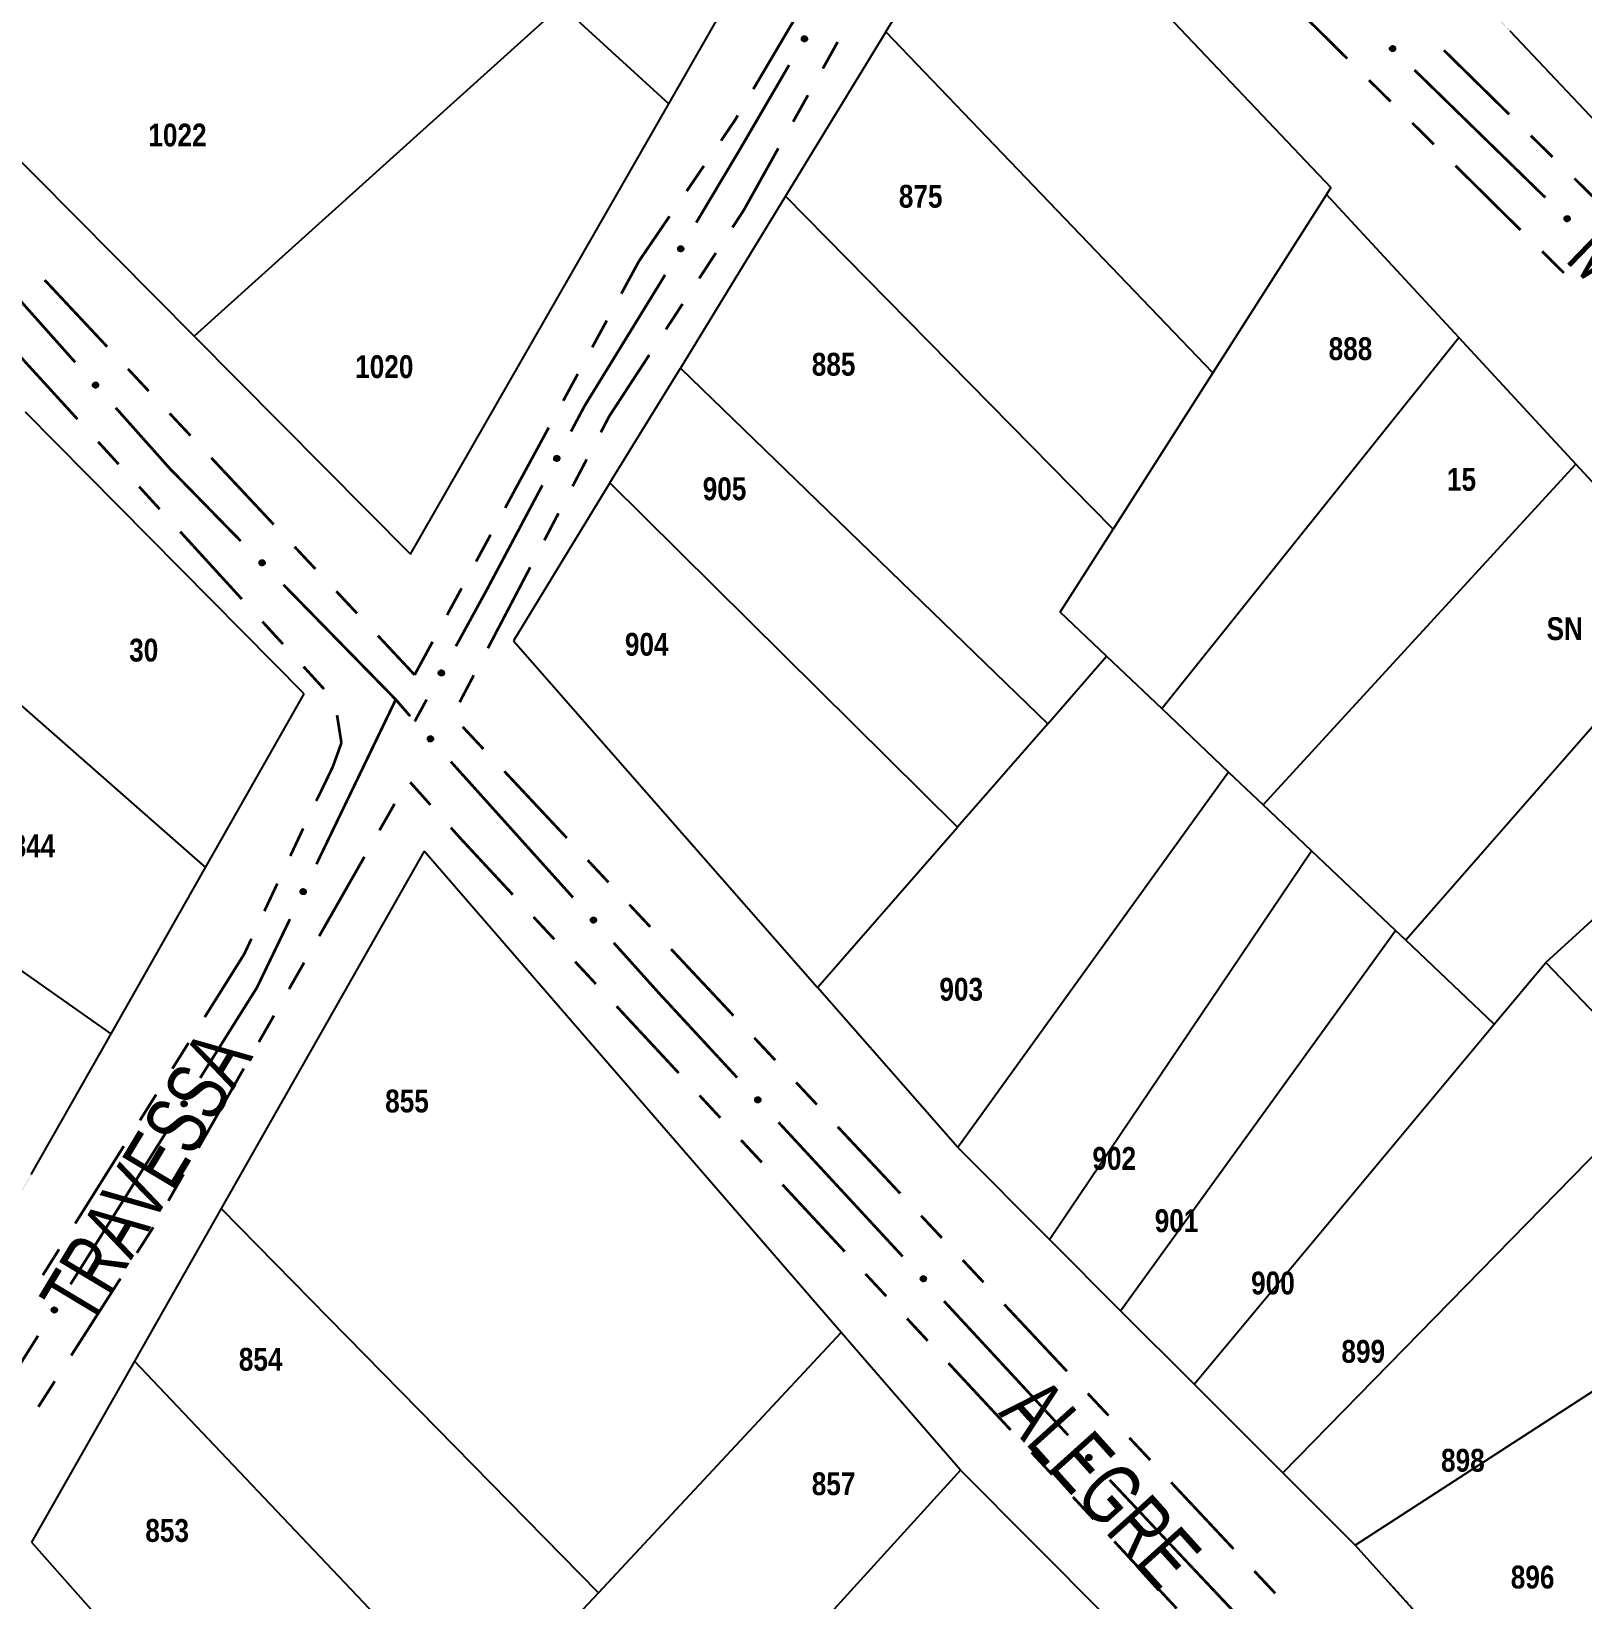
# Model space of a CAD drawing. Extents: x 201549 to 203722, y 4857623 to 4859778.
# Drawn here: x 202833.5 to 202935.4, y 4858889.7 to 4858992.7 of the extents above; entities that cross this region are included whole.
import ezdxf
from ezdxf.enums import TextEntityAlignment as Align

# ---------------------------------------------------------------- set-up
doc = ezdxf.new("R2010")
doc.units = 0
doc.header["$LTSCALE"] = 1.5
doc.header["$MEASUREMENT"] = 0
for name, color, linetype in [('CD-MALHA-LOTES', 40, 'CONTINUOUS'), ('RU-QUADRAS', 6, 'CONTINUOUS'), ('SV-EIXO-RUA-N-PAV', 6, 'CONTINUOUS'), ('SV-RUA-NAO-PAV-S-GUIA-C-GUIA', 7, 'CONTINUOUS'), ('SV-TXT-RUA-N-PAV-S-GUIA-C-GUIA', 7, 'CONTINUOUS'), ('Th_NmrPort', 1, 'CONTINUOUS')]:
    doc.layers.add(name, color=color, linetype=linetype)
doc.styles.add('ARIAL', font='ARIAL.TTF')
doc.styles.get("Standard").update_dxf_attribs({"font": 'swisscbo.ttf'})

msp = doc.modelspace()

# ---------------------------------------------------------------- linework, layer by layer
at = {"layer": 'CD-MALHA-LOTES', "linetype": 'Continuous'}
for p, q in [((202875.4, 4858987.95), (202889.59, 4859012.69)), ((202889.66, 4858992.67), (202897.31, 4859005.18)), ((202897.31, 4859005.18), (202918.87, 4858982.46)), ((202868.34, 4858994.41), (202844.24, 4858972.69)), ((202868.34, 4858994.41), (202875.4, 4858987.95)), ((202889.66, 4858992.67), (202883.06, 4858981.88)), ((202911.12, 4858970.29), (202889.66, 4858992.67)), ((202930.62, 4858992.74), (202941.25, 4858981.49)), ((202827.25, 4858989.81), (202844.24, 4858972.69)), ((202858.45, 4858958.37), (202875.4, 4858987.95)), ((202883.06, 4858981.88), (202876.16, 4858970.59)), ((202904.58, 4858960.01), (202883.06, 4858981.88)), ((202918.58, 4858982), (202911.12, 4858970.29)), ((202918.87, 4858982.46), (202918.58, 4858982)), ((202927.27, 4858972.6), (202918.58, 4858982)), ((202844.24, 4858972.69), (202858.45, 4858958.37)), ((202907.77, 4858948.24), (202927.27, 4858972.6)), ((202934.95, 4858964.29), (202927.27, 4858972.6)), ((202871.54, 4858963.05), (202876.16, 4858970.59)), ((202876.16, 4858970.59), (202900.28, 4858947.23)), ((202911.12, 4858970.29), (202904.58, 4858960.01)), ((202851.47, 4858949.21), (202833.17, 4858967.7)), ((202914.43, 4858941.91), (202934.95, 4858964.29)), ((202943.26, 4858955.29), (202934.95, 4858964.29)), ((202871.54, 4858963.05), (202865.2, 4858952.68)), ((202894.35, 4858940.44), (202871.54, 4858963.05)), ((202901.11, 4858954.56), (202904.58, 4858960.01)), ((202823.57, 4858956.62), (202844.99, 4858937.8)), ((202943.26, 4858955.29), (202923.8, 4858933.03)), ((202904.15, 4858951.67), (202901.11, 4858954.56)), ((202865.2, 4858952.68), (202885.17, 4858929.92)), ((202900.28, 4858947.23), (202904.15, 4858951.67)), ((202904.15, 4858951.67), (202907.77, 4858948.24)), ((202844.99, 4858937.8), (202851.47, 4858949.21)), ((202907.77, 4858948.24), (202912.16, 4858944.07)), ((202900.28, 4858947.23), (202894.35, 4858940.44)), ((202932.98, 4858931.57), (202950.45, 4858947.51)), ((202838.79, 4858926.89), (202813.31, 4858944.8)), ((202912.16, 4858944.07), (202894.39, 4858919.41)), ((202912.16, 4858944.07), (202914.43, 4858941.91)), ((202917.61, 4858938.89), (202914.43, 4858941.91)), ((202885.17, 4858929.92), (202894.35, 4858940.44)), ((202859.34, 4858938.88), (202846, 4858915.4)), ((202886.72, 4858907.26), (202859.34, 4858938.88)), ((202900.39, 4858913.37), (202917.61, 4858938.89)), ((202923.12, 4858933.67), (202917.61, 4858938.89)), ((202838.79, 4858926.89), (202844.99, 4858937.8)), ((202905.07, 4858908.69), (202923.12, 4858933.67)), ((202923.8, 4858933.03), (202923.12, 4858933.67)), ((202929.6, 4858927.51), (202923.8, 4858933.03)), ((202929.6, 4858927.51), (202932.98, 4858931.57)), ((202932.98, 4858931.57), (202940.65, 4858923.54)), ((202894.39, 4858919.41), (202885.17, 4858929.92)), ((202909.89, 4858903.87), (202929.6, 4858927.51)), ((202833.54, 4858917.65), (202838.79, 4858926.89)), ((202915.71, 4858898.06), (202940.65, 4858923.54)), ((202894.39, 4858919.41), (202900.39, 4858913.37)), ((202846, 4858915.4), (202840.31, 4858905.38)), ((202870.78, 4858890.17), (202846, 4858915.4)), ((202900.39, 4858913.37), (202905.07, 4858908.69)), ((202920.46, 4858893.31), (202950.65, 4858912.86)), ((202905.07, 4858908.69), (202909.89, 4858903.87)), ((202870.78, 4858890.17), (202886.72, 4858907.26)), ((202894.55, 4858898.22), (202886.72, 4858907.26)), ((202840.31, 4858905.38), (202833.56, 4858893.5)), ((202862.85, 4858881.66), (202840.31, 4858905.38)), ((202915.71, 4858898.06), (202909.89, 4858903.87)), ((202894.55, 4858898.22), (202877.59, 4858879.57)), ((202904.11, 4858888.61), (202894.55, 4858898.22)), ((202920.46, 4858893.31), (202915.71, 4858898.06)), ((202833.56, 4858893.5), (202853.23, 4858871.35)), ((202928.55, 4858884.35), (202920.46, 4858893.31)), ((202869.08, 4858888.35), (202870.78, 4858890.17))]:
    msp.add_line(p, q, dxfattribs=at)
at = {"layer": 'RU-QUADRAS', "linetype": 'Continuous'}
for points in [[(202749.48, 4859071.59, 0.01, 0.01, 0), (202781.62, 4859129.17, 0.01, 0.01, 0.0049191325), (202853.45, 4859050.44, 0.01, 0.01, 0), (202889.59, 4859012.69, 0.01, 0.01, 0), (202858.45, 4858958.37, 0.01, 0.01, 0), (202812.2, 4859004.98, 0.01, 0.01, 0), (202815.02, 4859008.13, 0.01, 0.01, 0), (202803.62, 4859021.31, 0.01, 0.01, 0), (202794.06, 4859028.47, 0.01, 0.01, 0), (202778.42, 4859043.83, 0.01, 0.01, 0), (202777.7, 4859042.99, 0.01, 0.01, 0)], [(202904.89, 4859019.98, 0.01, 0.01, 0), (202909.84, 4859027.48, 0.01, 0.01, 0), (202911.85, 4859026.11, 0.01, 0.01, 0), (202917.36, 4859034.69, 0.01, 0.01, 0), (202919.17, 4859033.52, 0.01, 0.01, 0), (202922.96, 4859039.57, 0.01, 0.01, 0), (202921.39, 4859040.67, 0.01, 0.01, 0), (202926.67, 4859049.77, 0.01, 0.01, 0), (202924.38, 4859051.64, 0.01, 0.01, 0), (202936.14, 4859072.32, 0.01, 0.01, 0), (202962.41, 4859046.47, 0.01, 0.01, 0.0139849825), (203013.48, 4858989.88, 0.01, 0.01, 0), (203058.45, 4858944.45, 0.01, 0.01, 0), (203053.66, 4858917.2, 0.01, 0.01, 0), (203054.93, 4858916.22, 0.01, 0.01, 0), (203048.61, 4858906.68, 0.01, 0.01, 0), (203052.61, 4858903.7, 0.01, 0.01, 0), (203046.12, 4858892.8, 0.01, 0.01, 0), (203041.97, 4858896.33, 0.01, 0.01, 0), (203033.52, 4858883.81, 0.01, 0.01, 0)], [(202718.28, 4859017.22, 0.01, 0.01, 0), (202743.63, 4859059.05, 0.01, 0.01, 0.0030454992), (202851.47, 4858949.21, 0.01, 0.01, 0), (202825.34, 4858903.2, 0.01, 0.01, -0.0038905719)], [(202865.2, 4858952.68, 0.01, 0.01, 0), (202897.31, 4859005.18, 0.01, 0.01, 0), (202918.87, 4858982.46, 0.01, 0.01, 0), (202918.58, 4858982, 0.01, 0.01, 0), (202978.17, 4858917.52, 0.01, 0.01, 0), (202997.1, 4858897.59, 0.01, 0.01, 0), (203023.2, 4858866.63, 0.01, 0.01, 0), (203019.45, 4858856.83, 0.01, 0.01, 0), (203020.58, 4858855.71, 0.01, 0.01, 0), (203013.28, 4858846.09, 0.01, 0.01, 0), (203012.28, 4858847.08, 0.01, 0.01, 0), (202999.02, 4858827.48, 0.01, 0.01, 0), (203001.52, 4858824.85, 0.01, 0.01, 0), (202993.35, 4858814.93, 0.01, 0.01, 0), (202920.46, 4858893.31, 0.01, 0.01, 0), (202894.39, 4858919.41, 0.01, 0.01, 0)], [(202833.56, 4858893.5, 0.01, 0.01, 0), (202859.34, 4858938.88, 0.01, 0.01, 0), (202894.55, 4858898.22, 0.01, 0.01, 0), (202912.36, 4858880.37, 0.01, 0.01, 0), (202944.78, 4858844.65, 0.01, 0.01, 0), (202990.3, 4858800.99, 0.01, 0.01, 0), (202962.14, 4858756.66, 0.01, 0.01, 0), (202897.34, 4858824.65, 0.01, 0.01, 0), (202869.4, 4858853.15, 0.01, 0.01, 0)]]:
    msp.add_lwpolyline(points, format="xyseb", close=True, dxfattribs=at)
at = {"layer": 'SV-EIXO-RUA-N-PAV'}
for points in [[(202884.473788, 4858992.285956), (202884.486904, 4858992.238839), (202884.488542, 4858992.195662), (202884.479542, 4858992.159257), (202884.463202, 4858992.129161), (202884.443017, 4858992.100254), (202884.416236, 4858992.0756), (202884.380451, 4858992.05482), (202884.333279, 4858992.041332), (202884.288938, 4858992.042561), (202884.252775, 4858992.049474), (202884.220412, 4858992.064706), (202884.192658, 4858992.084785), (202884.167969, 4858992.113451), (202884.147265, 4858992.149921), (202884.134849, 4858992.197683), (202884.133534, 4858992.240023), (202884.143163, 4858992.275007), (202884.158682, 4858992.307446), (202884.179643, 4858992.336711), (202884.206071, 4858992.360761), (202884.242829, 4858992.38154), (202884.290132, 4858992.39317), (202884.332347, 4858992.394963), (202884.367456, 4858992.385828), (202884.399049, 4858992.36983), (202884.428289, 4858992.349937), (202884.454193, 4858992.324048), (202884.473788, 4858992.285956)], [(202922.90226, 4858991.745752), (202922.95115, 4858991.747071), (202922.993439, 4858991.738208), (202923.026583, 4858991.720664), (202923.051828, 4858991.697524), (202923.074989, 4858991.670942), (202923.092427, 4858991.638989), (202923.103926, 4858991.599238), (202923.105594, 4858991.550204), (202923.093668, 4858991.50748), (202923.078206, 4858991.474066), (202923.055593, 4858991.446352), (202923.029392, 4858991.424285), (202922.995603, 4858991.407269), (202922.955206, 4858991.396009), (202922.905859, 4858991.395525), (202922.864459, 4858991.404498), (202922.832847, 4858991.42231), (202922.805129, 4858991.44522), (202922.781809, 4858991.472642), (202922.764872, 4858991.504106), (202922.753609, 4858991.5448), (202922.753776, 4858991.593512), (202922.762255, 4858991.634905), (202922.779618, 4858991.666759), (202922.802787, 4858991.693539), (202922.829167, 4858991.717094), (202922.860556, 4858991.73596), (202922.90226, 4858991.745752)], [(202934.360074, 4858980.578008), (202934.408965, 4858980.579328), (202934.451254, 4858980.570465), (202934.484397, 4858980.552921), (202934.509642, 4858980.529781), (202934.532803, 4858980.503198), (202934.550242, 4858980.471246), (202934.561741, 4858980.431495), (202934.563409, 4858980.382461), (202934.551482, 4858980.339736), (202934.536021, 4858980.306323), (202934.513407, 4858980.278609), (202934.487207, 4858980.256542), (202934.453417, 4858980.239525), (202934.41302, 4858980.228266), (202934.363673, 4858980.227782), (202934.322274, 4858980.236755), (202934.290661, 4858980.254566), (202934.262944, 4858980.277477), (202934.239624, 4858980.304899), (202934.222687, 4858980.336363), (202934.211423, 4858980.377057), (202934.211591, 4858980.425769), (202934.220069, 4858980.467162), (202934.237432, 4858980.499016), (202934.260602, 4858980.525796), (202934.286981, 4858980.54935), (202934.318371, 4858980.568217), (202934.360074, 4858980.578008)], [(202876.3485, 4858978.501608), (202876.36115, 4858978.454364), (202876.362362, 4858978.411173), (202876.353004, 4858978.374859), (202876.336367, 4858978.344925), (202876.315898, 4858978.316219), (202876.288875, 4858978.29183), (202876.252887, 4858978.271404), (202876.205584, 4858978.258382), (202876.161258, 4858978.260048), (202876.125165, 4858978.267318), (202876.092953, 4858978.282868), (202876.065399, 4858978.30322), (202876.040993, 4858978.332128), (202876.02065, 4858978.368801), (202876.008707, 4858978.416683), (202876.007809, 4858978.459034), (202876.017783, 4858978.493921), (202876.033621, 4858978.526205), (202876.05487, 4858978.555262), (202876.081534, 4858978.57905), (202876.118494, 4858978.599466), (202876.16591, 4858978.610628), (202876.20814, 4858978.612005), (202876.243158, 4858978.602524), (202876.274592, 4858978.586216), (202876.303634, 4858978.566035), (202876.329281, 4858978.539892), (202876.3485, 4858978.501608)], [(202837.745269, 4858969.657618), (202837.794131, 4858969.655485), (202837.83569, 4858969.643661), (202837.867513, 4858969.623822), (202837.891063, 4858969.598958), (202837.912291, 4858969.570808), (202837.927431, 4858969.537705), (202837.936097, 4858969.497242), (202837.934302, 4858969.448212), (202837.919391, 4858969.406436), (202837.901611, 4858969.374196), (202837.877099, 4858969.348147), (202837.849407, 4858969.327983), (202837.814501, 4858969.313393), (202837.77341, 4858969.305011), (202837.724152, 4858969.30801), (202837.683489, 4858969.319881), (202837.653212, 4858969.339878), (202837.627179, 4858969.364687), (202837.605852, 4858969.393686), (202837.591177, 4858969.426266), (202837.582812, 4858969.467654), (202837.586416, 4858969.516232), (202837.597794, 4858969.556924), (202837.61736, 4858969.587474), (202837.642362, 4858969.612553), (202837.670337, 4858969.634188), (202837.702979, 4858969.650793), (202837.745269, 4858969.657618)], [(202868.205663, 4858964.74105), (202868.220616, 4858964.694484), (202868.223945, 4858964.651404), (202868.216381, 4858964.614675), (202868.201233, 4858964.583961), (202868.182197, 4858964.554285), (202868.156403, 4858964.528599), (202868.121461, 4858964.506432), (202868.074854, 4858964.491104), (202868.030499, 4858964.490594), (202867.994093, 4858964.496084), (202867.961157, 4858964.510035), (202867.932638, 4858964.529011), (202867.906843, 4858964.556686), (202867.884725, 4858964.592316), (202867.870446, 4858964.639554), (202867.867472, 4858964.68181), (202867.875721, 4858964.717145), (202867.889957, 4858964.750168), (202867.909754, 4858964.780232), (202867.935219, 4858964.805299), (202867.971133, 4858964.827504), (202868.017944, 4858964.84098), (202868.060056, 4858964.844427), (202868.095496, 4858964.836676), (202868.127692, 4858964.821929), (202868.157689, 4858964.803198), (202868.184589, 4858964.778345), (202868.205663, 4858964.74105)], [(202848.673384, 4858957.984009), (202848.722292, 4858957.984159), (202848.764357, 4858957.974286), (202848.797071, 4858957.955954), (202848.821755, 4858957.932217), (202848.844274, 4858957.905088), (202848.860942, 4858957.872727), (202848.871487, 4858957.832712), (202848.871981, 4858957.783652), (202848.859036, 4858957.741225), (202848.842779, 4858957.708191), (202848.819509, 4858957.681026), (202848.792788, 4858957.659592), (202848.758601, 4858957.64339), (202848.717946, 4858957.6331), (202848.668601, 4858957.633797), (202848.627429, 4858957.643758), (202848.596252, 4858957.662321), (202848.56909, 4858957.685888), (202848.546433, 4858957.71386), (202848.530254, 4858957.74572), (202848.519967, 4858957.786672), (202848.5213, 4858957.835366), (202848.530767, 4858957.876544), (202848.548887, 4858957.907974), (202848.572691, 4858957.934192), (202848.599626, 4858957.957108), (202848.631458, 4858957.975218), (202848.673384, 4858957.984009)], [(202860.626707, 4858950.648739), (202860.641096, 4858950.601996), (202860.643904, 4858950.558879), (202860.635895, 4858950.522244), (202860.620377, 4858950.491715), (202860.600984, 4858950.462271), (202860.574882, 4858950.4369), (202860.539674, 4858950.415157), (202860.492884, 4858950.400394), (202860.448527, 4858950.40042), (202860.41219, 4858950.40635), (202860.379425, 4858950.420698), (202860.351137, 4858950.440017), (202860.325679, 4858950.468002), (202860.303993, 4858950.503897), (202860.290287, 4858950.551305), (202860.287824, 4858950.593594), (202860.2965, 4858950.628826), (202860.311134, 4858950.661674), (202860.331293, 4858950.691497), (202860.357059, 4858950.716255), (202860.39324, 4858950.738024), (202860.44021, 4858950.750932), (202860.48236, 4858950.75387), (202860.517705, 4858950.745691), (202860.54972, 4858950.730556), (202860.579488, 4858950.711463), (202860.606085, 4858950.686287), (202860.626707, 4858950.648739)], [(202859.736282, 4858946.423753), (202859.785153, 4858946.421847), (202859.826766, 4858946.410216), (202859.858681, 4858946.390526), (202859.882347, 4858946.365772), (202859.903706, 4858946.337721), (202859.919, 4858946.304689), (202859.927854, 4858946.264267), (202859.926287, 4858946.215229), (202859.91157, 4858946.173383), (202859.89394, 4858946.141061), (202859.869549, 4858946.114898), (202859.841951, 4858946.094606), (202859.807114, 4858946.079854), (202859.766062, 4858946.071281), (202859.716791, 4858946.07405), (202859.676073, 4858946.085733), (202859.645703, 4858946.105589), (202859.619556, 4858946.130276), (202859.598094, 4858946.159175), (202859.583267, 4858946.191687), (202859.57471, 4858946.233035), (202859.578088, 4858946.28163), (202859.589276, 4858946.322374), (202859.608701, 4858946.353015), (202859.633585, 4858946.37821), (202859.661459, 4858946.399974), (202859.694024, 4858946.416731), (202859.736282, 4858946.423753)], [(202851.556956, 4858936.298394), (202851.573748, 4858936.252458), (202851.578786, 4858936.209545), (202851.572686, 4858936.172544), (202851.55877, 4858936.141252), (202851.540928, 4858936.110843), (202851.516175, 4858936.084153), (202851.482141, 4858936.060616), (202851.436179, 4858936.043449), (202851.39188, 4858936.041177), (202851.355284, 4858936.045216), (202851.32182, 4858936.057848), (202851.29257, 4858936.075676), (202851.265696, 4858936.102305), (202851.24218, 4858936.137028), (202851.226036, 4858936.183662), (202851.221385, 4858936.225767), (202851.228225, 4858936.261401), (202851.241137, 4858936.294963), (202851.259725, 4858936.32579), (202851.284174, 4858936.351849), (202851.319178, 4858936.375463), (202851.365416, 4858936.390788), (202851.407358, 4858936.395905), (202851.443079, 4858936.389568), (202851.475835, 4858936.376112), (202851.506552, 4858936.358587), (202851.534417, 4858936.334822), (202851.556956, 4858936.298394)], [(202870.433144, 4858934.525133), (202870.482016, 4858934.523228), (202870.523629, 4858934.511597), (202870.555544, 4858934.491907), (202870.579209, 4858934.467153), (202870.600568, 4858934.439102), (202870.615862, 4858934.40607), (202870.624716, 4858934.365647), (202870.623149, 4858934.31661), (202870.608432, 4858934.274764), (202870.590802, 4858934.242442), (202870.566411, 4858934.216279), (202870.538814, 4858934.195987), (202870.503976, 4858934.181235), (202870.462924, 4858934.172662), (202870.413653, 4858934.175431), (202870.372935, 4858934.187114), (202870.342565, 4858934.20697), (202870.316418, 4858934.231657), (202870.294956, 4858934.260556), (202870.280129, 4858934.293068), (202870.271572, 4858934.334416), (202870.27495, 4858934.383011), (202870.286138, 4858934.423755), (202870.305563, 4858934.454396), (202870.330447, 4858934.479591), (202870.358322, 4858934.501355), (202870.390886, 4858934.518112), (202870.433144, 4858934.525133)], [(202843.739086, 4858922.352543), (202843.750659, 4858922.305024), (202843.750888, 4858922.261816), (202843.740706, 4858922.225725), (202843.723393, 4858922.196177), (202843.702276, 4858922.167944), (202843.674706, 4858922.144176), (202843.638262, 4858922.124574), (202843.590675, 4858922.11263), (202843.546398, 4858922.115305), (202843.51048, 4858922.123394), (202843.47863, 4858922.139673), (202843.451546, 4858922.160646), (202843.427805, 4858922.190101), (202843.408301, 4858922.227227), (202843.397449, 4858922.275369), (202843.397515, 4858922.317729), (202843.40828, 4858922.352381), (202843.424849, 4858922.384296), (202843.446753, 4858922.412862), (202843.473951, 4858922.436037), (202843.511366, 4858922.455608), (202843.559024, 4858922.465688), (202843.601274, 4858922.466105), (202843.636067, 4858922.45583), (202843.667122, 4858922.43881), (202843.695697, 4858922.417974), (202843.720743, 4858922.391255), (202843.739086, 4858922.352543)], [(202881.22893, 4858922.718907), (202881.277824, 4858922.71771), (202881.3196, 4858922.706683), (202881.351797, 4858922.687457), (202881.375819, 4858922.663048), (202881.397581, 4858922.635309), (202881.413352, 4858922.602502), (202881.422791, 4858922.562212), (202881.421934, 4858922.513157), (202881.407825, 4858922.471103), (202881.390664, 4858922.438529), (202881.366655, 4858922.412015), (202881.339354, 4858922.391325), (202881.304734, 4858922.37607), (202881.263811, 4858922.366904), (202881.214504, 4858922.368959), (202881.173621, 4858922.380051), (202881.142967, 4858922.399465), (202881.116465, 4858922.423771), (202881.094587, 4858922.452357), (202881.079291, 4858922.484651), (202881.070136, 4858922.52587), (202881.07281, 4858922.574509), (202881.083407, 4858922.615411), (202881.102386, 4858922.646329), (202881.126903, 4858922.671882), (202881.154459, 4858922.694048), (202881.186778, 4858922.711275), (202881.22893, 4858922.718907)], [(202892.096967, 4858910.97643), (202892.145861, 4858910.975233), (202892.187638, 4858910.964206), (202892.219835, 4858910.94498), (202892.243856, 4858910.920571), (202892.265619, 4858910.892832), (202892.28139, 4858910.860025), (202892.290828, 4858910.819735), (202892.289971, 4858910.77068), (202892.275862, 4858910.728626), (202892.258702, 4858910.696052), (202892.234692, 4858910.669538), (202892.207391, 4858910.648848), (202892.172771, 4858910.633593), (202892.131848, 4858910.624427), (202892.082541, 4858910.626482), (202892.041659, 4858910.637574), (202892.011005, 4858910.656988), (202891.984503, 4858910.681294), (202891.962624, 4858910.70988), (202891.947328, 4858910.742173), (202891.938174, 4858910.783393), (202891.940847, 4858910.832032), (202891.951444, 4858910.872934), (202891.970423, 4858910.903852), (202891.99494, 4858910.929405), (202892.022496, 4858910.951571), (202892.054815, 4858910.968798), (202892.096967, 4858910.97643)], [(202835.220918, 4858908.808283), (202835.232404, 4858908.760743), (202835.232555, 4858908.717535), (202835.222308, 4858908.681462), (202835.204941, 4858908.651946), (202835.183773, 4858908.62375), (202835.15616, 4858908.600032), (202835.119681, 4858908.580497), (202835.072072, 4858908.56864), (202835.0278, 4858908.571394), (202834.991897, 4858908.579548), (202834.960077, 4858908.595885), (202834.933031, 4858908.616907), (202834.909342, 4858908.646405), (202834.889906, 4858908.683566), (202834.879142, 4858908.731727), (202834.879284, 4858908.774088), (202834.890112, 4858908.808719), (202834.906738, 4858908.840605), (202834.928694, 4858908.869131), (202834.955934, 4858908.892257), (202834.993385, 4858908.91176), (202835.041061, 4858908.921754), (202835.083312, 4858908.922094), (202835.118086, 4858908.911756), (202835.14911, 4858908.89468), (202835.177647, 4858908.873793), (202835.202645, 4858908.847028), (202835.220918, 4858908.808283)], [(202902.965004, 4858899.233953), (202903.013898, 4858899.232756), (202903.055675, 4858899.221729), (202903.087872, 4858899.202502), (202903.111893, 4858899.178094), (202903.133656, 4858899.150355), (202903.149427, 4858899.117548), (202903.158865, 4858899.077258), (202903.158008, 4858899.028203), (202903.143899, 4858898.986149), (202903.126739, 4858898.953575), (202903.10273, 4858898.927061), (202903.075428, 4858898.906371), (202903.040808, 4858898.891116), (202902.999885, 4858898.88195), (202902.950579, 4858898.884005), (202902.909696, 4858898.895097), (202902.879042, 4858898.914511), (202902.85254, 4858898.938817), (202902.830661, 4858898.967403), (202902.815366, 4858898.999696), (202902.806211, 4858899.040916), (202902.808884, 4858899.089555), (202902.819482, 4858899.130457), (202902.83846, 4858899.161375), (202902.862977, 4858899.186928), (202902.890534, 4858899.209094), (202902.922852, 4858899.226321), (202902.965004, 4858899.233953)]]:
    msp.add_lwpolyline(points, close=True, dxfattribs=at)
for points in [[(202884.179643, 4858992.336711), (202884.133534, 4858992.240023)], [(202884.206071, 4858992.360761), (202884.134849, 4858992.197683)], [(202884.19122, 4858992.344667), (202884.137002, 4858992.224641)], [(202884.223731, 4858992.365195), (202884.144565, 4858992.180737)], [(202884.242829, 4858992.38154), (202884.147265, 4858992.149921)], [(202884.265867, 4858992.383267), (202884.158709, 4858992.134573)], [(202884.290132, 4858992.39317), (202884.167969, 4858992.113451)], [(202884.309281, 4858992.392696), (202884.18179, 4858992.103732)], [(202884.332347, 4858992.394963), (202884.192658, 4858992.084785)], [(202884.347488, 4858992.387785), (202884.207622, 4858992.077605)], [(202884.367456, 4858992.385828), (202884.220412, 4858992.064706)], [(202884.381571, 4858992.375803), (202884.235222, 4858992.059926)], [(202884.399049, 4858992.36983), (202884.252775, 4858992.049474)], [(202884.412707, 4858992.35606), (202884.274903, 4858992.049416)], [(202884.428289, 4858992.349937), (202884.288938, 4858992.042561)], [(202884.438735, 4858992.332978), (202884.313799, 4858992.045684)], [(202884.454193, 4858992.324048), (202884.333279, 4858992.041332)], [(202884.462013, 4858992.305182), (202884.357016, 4858992.052068)], [(202884.473788, 4858992.285956), (202884.380451, 4858992.05482)], [(202884.47989, 4858992.260001), (202884.401706, 4858992.07181)], [(202884.486904, 4858992.238839), (202884.416236, 4858992.0756)], [(202884.487944, 4858992.21423), (202884.433235, 4858992.096071)], [(202884.488542, 4858992.195662), (202884.443017, 4858992.100254)], [(202922.753609, 4858991.5448), (202922.955206, 4858991.396009)], [(202922.753776, 4858991.593512), (202922.995603, 4858991.407269)], [(202922.75751, 4858991.567571), (202922.972867, 4858991.403397)], [(202922.758871, 4858991.611976), (202923.008378, 4858991.418327)], [(202922.762255, 4858991.634905), (202923.029392, 4858991.424285)], [(202922.764845, 4858991.522313), (202922.924653, 4858991.400849)], [(202922.764872, 4858991.504106), (202922.905859, 4858991.395525)], [(202922.772885, 4858991.647859), (202923.039981, 4858991.437066)], [(202922.776892, 4858991.4858), (202922.880223, 4858991.404139)], [(202922.779618, 4858991.666759), (202923.055593, 4858991.446352)], [(202922.781809, 4858991.472642), (202922.864459, 4858991.404498)], [(202922.792762, 4858991.678027), (202923.063816, 4858991.459565)], [(202922.802787, 4858991.693539), (202923.078206, 4858991.474066)], [(202922.819454, 4858991.703457), (202923.083619, 4858991.495522)], [(202922.829167, 4858991.717094), (202923.093668, 4858991.50748)], [(202922.84815, 4858991.723124), (202923.096656, 4858991.532357)], [(202922.860556, 4858991.73596), (202923.105594, 4858991.550204)], [(202922.880755, 4858991.738981), (202923.100923, 4858991.575834)], [(202922.90226, 4858991.745752), (202923.103926, 4858991.599238)], [(202922.92892, 4858991.745388), (202923.092587, 4858991.623974)], [(202922.95115, 4858991.747071), (202923.092427, 4858991.638989)], [(202922.975279, 4858991.742123), (202923.07668, 4858991.660438)], [(202922.993439, 4858991.738208), (202923.074989, 4858991.670942)], [(202934.211423, 4858980.377057), (202934.41302, 4858980.228266)], [(202934.211591, 4858980.425769), (202934.453417, 4858980.239525)], [(202934.215324, 4858980.399828), (202934.430681, 4858980.235654)], [(202934.216685, 4858980.444233), (202934.466193, 4858980.250583)], [(202934.220069, 4858980.467162), (202934.487207, 4858980.256542)], [(202934.222659, 4858980.35457), (202934.382467, 4858980.233106)], [(202934.222687, 4858980.336363), (202934.363673, 4858980.227782)], [(202934.230699, 4858980.480115), (202934.497796, 4858980.269323)], [(202934.234707, 4858980.318056), (202934.338037, 4858980.236396)], [(202934.237432, 4858980.499016), (202934.513407, 4858980.278609)], [(202934.239624, 4858980.304899), (202934.322274, 4858980.236755)], [(202934.250576, 4858980.510283), (202934.521631, 4858980.291822)], [(202934.260602, 4858980.525796), (202934.536021, 4858980.306323)], [(202934.277268, 4858980.535714), (202934.541434, 4858980.327779)], [(202934.286981, 4858980.54935), (202934.551482, 4858980.339736)], [(202934.305965, 4858980.555381), (202934.554471, 4858980.364613)], [(202934.318371, 4858980.568217), (202934.563409, 4858980.382461)], [(202934.338569, 4858980.571238), (202934.558738, 4858980.408091)], [(202934.360074, 4858980.578008), (202934.561741, 4858980.431495)], [(202934.386734, 4858980.577645), (202934.550401, 4858980.456231)], [(202934.408965, 4858980.579328), (202934.550242, 4858980.471246)], [(202934.433093, 4858980.57438), (202934.534495, 4858980.492695)], [(202934.451254, 4858980.570465), (202934.532803, 4858980.503198)], [(202876.05487, 4858978.555262), (202876.007809, 4858978.459034)], [(202876.081534, 4858978.57905), (202876.008707, 4858978.416683)], [(202876.066524, 4858978.563103), (202876.011125, 4858978.443619)], [(202876.099236, 4858978.58331), (202876.018254, 4858978.399642)], [(202876.118494, 4858978.599466), (202876.02065, 4858978.368801)], [(202876.141549, 4858978.600966), (202876.031942, 4858978.353341)], [(202876.16591, 4858978.610628), (202876.040993, 4858978.332128)], [(202876.185053, 4858978.609966), (202876.054719, 4858978.322273)], [(202876.20814, 4858978.612005), (202876.065399, 4858978.30322)], [(202876.223211, 4858978.604679), (202876.080292, 4858978.295893)], [(202876.243158, 4858978.602524), (202876.092953, 4858978.282868)], [(202876.257173, 4858978.59236), (202876.107716, 4858978.277942)], [(202876.274592, 4858978.586216), (202876.125165, 4858978.267318)], [(202876.288113, 4858978.572312), (202876.147291, 4858978.267042)], [(202876.303634, 4858978.566035), (202876.161258, 4858978.260048)], [(202876.313912, 4858978.548974), (202876.186148, 4858978.262926)], [(202876.329281, 4858978.539892), (202876.205584, 4858978.258382)], [(202876.336915, 4858978.520949), (202876.229426, 4858978.268883)], [(202876.3485, 4858978.501608), (202876.252887, 4858978.271404)], [(202876.354345, 4858978.475594), (202876.274309, 4858978.288184)], [(202876.36115, 4858978.454364), (202876.288875, 4858978.29183)], [(202876.361947, 4858978.429746), (202876.306075, 4858978.312132)], [(202876.362362, 4858978.411173), (202876.315898, 4858978.316219)], [(202837.582812, 4858969.467654), (202837.77341, 4858969.305011)], [(202837.586416, 4858969.516232), (202837.814501, 4858969.313393)], [(202837.58831, 4858969.490093), (202837.791549, 4858969.311135)], [(202837.591177, 4858969.426266), (202837.724152, 4858969.30801)], [(202837.592434, 4858969.44443), (202837.743274, 4858969.311995)], [(202837.5928, 4858969.534291), (202837.828025, 4858969.323522)], [(202837.597794, 4858969.556924), (202837.849407, 4858969.327983)], [(202837.601875, 4858969.407158), (202837.699188, 4858969.318411)], [(202837.605852, 4858969.393686), (202837.683489, 4858969.319881)], [(202837.609311, 4858969.569096), (202837.860871, 4858969.339985)], [(202837.61736, 4858969.587474), (202837.877099, 4858969.348147)], [(202837.631266, 4858969.597786), (202837.886234, 4858969.360747)], [(202837.642362, 4858969.612553), (202837.901611, 4858969.374196)], [(202837.659686, 4858969.621271), (202837.908524, 4858969.395217)], [(202837.670337, 4858969.634188), (202837.919391, 4858969.406436)], [(202837.689698, 4858969.638864), (202837.924127, 4858969.43104)], [(202837.702979, 4858969.650793), (202837.934302, 4858969.448212)], [(202837.723341, 4858969.652381), (202837.931451, 4858969.474108)], [(202837.745269, 4858969.657618), (202837.936097, 4858969.497242)], [(202837.771838, 4858969.655374), (202837.926531, 4858969.522716)], [(202837.794131, 4858969.655485), (202837.927431, 4858969.537705)], [(202837.817851, 4858969.648847), (202837.913237, 4858969.560211)], [(202837.83569, 4858969.643661), (202837.912291, 4858969.570808)], [(202867.909754, 4858964.780232), (202867.867472, 4858964.68181)], [(202867.935219, 4858964.805299), (202867.870446, 4858964.639554)], [(202867.921009, 4858964.788636), (202867.87154, 4858964.666576)], [(202867.95269, 4858964.810423), (202867.880819, 4858964.623002)], [(202867.971133, 4858964.827504), (202867.884725, 4858964.592316)], [(202867.994086, 4858964.830134), (202867.896762, 4858964.577429)], [(202868.017944, 4858964.84098), (202867.906843, 4858964.556686)], [(202868.037096, 4858964.841258), (202867.921035, 4858964.547516)], [(202868.060056, 4858964.844427), (202867.932638, 4858964.529011)], [(202868.075467, 4858964.837849), (202867.947872, 4858964.522423)], [(202868.095496, 4858964.836676), (202867.961157, 4858964.510035)], [(202868.109993, 4858964.827212), (202867.976144, 4858964.505839)], [(202868.127692, 4858964.821929), (202867.994093, 4858964.496084)], [(202868.141879, 4858964.808705), (202868.016206, 4858964.496893)], [(202868.157689, 4858964.803198), (202868.030499, 4858964.490594)], [(202868.168793, 4858964.786662), (202868.055218, 4858964.494689)], [(202868.184589, 4858964.778345), (202868.074854, 4858964.491104)], [(202868.193143, 4858964.7598), (202868.098151, 4858964.502763)], [(202868.205663, 4858964.74105), (202868.121461, 4858964.506432)], [(202868.212777, 4858964.715354), (202868.142033, 4858964.524243)], [(202868.220616, 4858964.694484), (202868.156403, 4858964.528599)], [(202868.22262, 4858964.669934), (202868.172586, 4858964.549721)], [(202868.223945, 4858964.651404), (202868.182197, 4858964.554285)], [(202848.519967, 4858957.786672), (202848.717946, 4858957.6331)], [(202848.5213, 4858957.835366), (202848.758601, 4858957.64339)], [(202848.524412, 4858957.809343), (202848.735779, 4858957.640063)], [(202848.526835, 4858957.853703), (202848.771637, 4858957.654139)], [(202848.530254, 4858957.74572), (202848.668601, 4858957.633797)], [(202848.530662, 4858957.763923), (202848.687517, 4858957.63867)], [(202848.530767, 4858957.876544), (202848.792788, 4858957.659592)], [(202848.541703, 4858957.88924), (202848.80368, 4858957.672116)], [(202848.541832, 4858957.727132), (202848.643179, 4858957.643022)], [(202848.546433, 4858957.71386), (202848.627429, 4858957.643758)], [(202848.548887, 4858957.907974), (202848.819509, 4858957.681026)], [(202848.562297, 4858957.918924), (202848.828046, 4858957.694039)], [(202848.572691, 4858957.934192), (202848.842779, 4858957.708191)], [(202848.58959, 4858957.943708), (202848.848704, 4858957.729511)], [(202848.599626, 4858957.957108), (202848.859036, 4858957.741225)], [(202848.618748, 4858957.962683), (202848.862618, 4858957.766024)], [(202848.631458, 4858957.975218), (202848.871981, 4858957.783652)], [(202848.651723, 4858957.977755), (202848.867925, 4858957.809386)], [(202848.673384, 4858957.984009), (202848.871487, 4858957.832712)], [(202848.700028, 4858957.983008), (202848.860742, 4858957.857712)], [(202848.722292, 4858957.984159), (202848.860942, 4858957.872727)], [(202848.746295, 4858957.978634), (202848.845713, 4858957.894546)], [(202848.764357, 4858957.974286), (202848.844274, 4858957.905088)], [(202860.331293, 4858950.691497), (202860.287824, 4858950.593594)], [(202860.357059, 4858950.716255), (202860.290287, 4858950.551305)], [(202860.34265, 4858950.699764), (202860.291708, 4858950.578312)], [(202860.374592, 4858950.721166), (202860.300459, 4858950.534629)], [(202860.39324, 4858950.738024), (202860.303993, 4858950.503897)], [(202860.416223, 4858950.740375), (202860.315849, 4858950.488866)], [(202860.44021, 4858950.750932), (202860.325679, 4858950.468002)], [(202860.459364, 4858950.750979), (202860.339759, 4858950.458662)], [(202860.48236, 4858950.75387), (202860.351137, 4858950.440017)], [(202860.497691, 4858950.747106), (202860.36629, 4858950.433246)], [(202860.517705, 4858950.745691), (202860.379425, 4858950.420698)], [(202860.532086, 4858950.736052), (202860.39436, 4858950.416321)], [(202860.54972, 4858950.730556), (202860.41219, 4858950.40635)], [(202860.563746, 4858950.717161), (202860.434311, 4858950.406892)], [(202860.579488, 4858950.711463), (202860.448527, 4858950.40042)], [(202860.590391, 4858950.694794), (202860.473294, 4858950.404216)], [(202860.606085, 4858950.686287), (202860.492884, 4858950.400394)], [(202860.614415, 4858950.667639), (202860.516321, 4858950.41177)], [(202860.626707, 4858950.648739), (202860.539674, 4858950.415157)], [(202860.63351, 4858950.622959), (202860.56046, 4858950.432717)], [(202860.641096, 4858950.601996), (202860.574882, 4858950.4369)], [(202860.642803, 4858950.577424), (202860.591319, 4858950.457824)], [(202860.643904, 4858950.558879), (202860.600984, 4858950.462271)], [(202859.57471, 4858946.233035), (202859.766062, 4858946.071281)], [(202859.578088, 4858946.28163), (202859.807114, 4858946.079854)], [(202859.580104, 4858946.2555), (202859.784172, 4858946.077489)], [(202859.583267, 4858946.191687), (202859.716791, 4858946.07405)], [(202859.584388, 4858946.299719), (202859.82059, 4858946.090046)], [(202859.58444, 4858946.209857), (202859.735895, 4858946.078124)], [(202859.589276, 4858946.322374), (202859.841951, 4858946.094606)], [(202859.594055, 4858946.172629), (202859.691779, 4858946.084336)], [(202859.598094, 4858946.159175), (202859.676073, 4858946.085733)], [(202859.600737, 4858946.334599), (202859.85336, 4858946.106661)], [(202859.608701, 4858946.353015), (202859.869549, 4858946.114898)], [(202859.622559, 4858946.363392), (202859.878626, 4858946.127541)], [(202859.633585, 4858946.37821), (202859.89394, 4858946.141061)], [(202859.650869, 4858946.387008), (202859.900755, 4858946.162114)], [(202859.661459, 4858946.399974), (202859.91157, 4858946.173383)], [(202859.680799, 4858946.404741), (202859.916192, 4858946.19801)], [(202859.694024, 4858946.416731), (202859.926287, 4858946.215229)], [(202859.714378, 4858946.418414), (202859.923315, 4858946.241111)], [(202859.736282, 4858946.423753), (202859.927854, 4858946.264267)], [(202859.762861, 4858946.421633), (202859.918169, 4858946.289696)], [(202859.785153, 4858946.421847), (202859.919, 4858946.304689)], [(202859.808904, 4858946.415319), (202859.904701, 4858946.327129)], [(202859.826766, 4858946.410216), (202859.903706, 4858946.337721)], [(202851.259725, 4858936.32579), (202851.221385, 4858936.225767)], [(202851.284174, 4858936.351849), (202851.226036, 4858936.183662)], [(202851.270637, 4858936.334634), (202851.226055, 4858936.210706)], [(202851.301428, 4858936.357663), (202851.237058, 4858936.167535)], [(202851.319178, 4858936.375463), (202851.24218, 4858936.137028)], [(202851.342008, 4858936.379002), (202851.254799, 4858936.122631)], [(202851.365416, 4858936.390788), (202851.265696, 4858936.102305)], [(202851.384542, 4858936.391826), (202851.280241, 4858936.093706)], [(202851.407358, 4858936.395905), (202851.29257, 4858936.075676)], [(202851.423018, 4858936.389944), (202851.308053, 4858936.069699)], [(202851.443079, 4858936.389568), (202851.32182, 4858936.057848)], [(202851.45794, 4858936.380687), (202851.336962, 4858936.054251)], [(202851.475835, 4858936.376112), (202851.355284, 4858936.045216)], [(202851.490536, 4858936.363462), (202851.377348, 4858936.046904)], [(202851.506552, 4858936.358587), (202851.39188, 4858936.041177)], [(202851.518304, 4858936.342505), (202851.416417, 4858936.046251)], [(202851.534417, 4858936.334822), (202851.436179, 4858936.043449)], [(202851.543702, 4858936.316631), (202851.458995, 4858936.056024)], [(202851.556956, 4858936.298394), (202851.482141, 4858936.060616)], [(202851.565086, 4858936.273), (202851.501989, 4858936.07923)], [(202851.573748, 4858936.252458), (202851.516175, 4858936.084153)], [(202851.576725, 4858936.228008), (202851.531506, 4858936.105901)], [(202851.578786, 4858936.209545), (202851.540928, 4858936.110843)], [(202870.27495, 4858934.383011), (202870.503976, 4858934.181235)], [(202870.276966, 4858934.356881), (202870.481034, 4858934.17887)], [(202870.28125, 4858934.401099), (202870.517453, 4858934.191426)], [(202870.286138, 4858934.423755), (202870.538814, 4858934.195987)], [(202870.297599, 4858934.43598), (202870.550222, 4858934.208042)], [(202870.305563, 4858934.454396), (202870.566411, 4858934.216279)], [(202870.319421, 4858934.464773), (202870.575488, 4858934.228921)], [(202870.330447, 4858934.479591), (202870.590802, 4858934.242442)], [(202870.347731, 4858934.488389), (202870.597618, 4858934.263495)], [(202870.358322, 4858934.501355), (202870.608432, 4858934.274764)], [(202870.377661, 4858934.506121), (202870.613054, 4858934.29939)], [(202870.390886, 4858934.518112), (202870.623149, 4858934.31661)], [(202870.41124, 4858934.519795), (202870.620177, 4858934.342492)], [(202870.433144, 4858934.525133), (202870.624716, 4858934.365647)], [(202870.459723, 4858934.523014), (202870.615032, 4858934.391077)], [(202870.482016, 4858934.523228), (202870.615862, 4858934.40607)], [(202870.505766, 4858934.5167), (202870.601563, 4858934.42851)], [(202870.523629, 4858934.511597), (202870.600568, 4858934.439102)], [(202870.271572, 4858934.334416), (202870.462924, 4858934.172662)], [(202870.280129, 4858934.293068), (202870.413653, 4858934.175431)], [(202870.281302, 4858934.311237), (202870.432757, 4858934.179505)], [(202870.290917, 4858934.27401), (202870.388641, 4858934.185716)], [(202870.294956, 4858934.260556), (202870.372935, 4858934.187114)], [(202843.473951, 4858922.436037), (202843.397449, 4858922.275369)], [(202843.446753, 4858922.412862), (202843.397515, 4858922.317729)], [(202843.458582, 4858922.420436), (202843.40048, 4858922.302243)], [(202843.491745, 4858922.439894), (202843.406607, 4858922.258115)], [(202843.511366, 4858922.455608), (202843.408301, 4858922.227227)], [(202843.534449, 4858922.456583), (202843.419238, 4858922.211515)], [(202843.559024, 4858922.465688), (202843.427805, 4858922.190101)], [(202843.578147, 4858922.464591), (202843.441302, 4858922.179937)], [(202843.601274, 4858922.466105), (202843.451546, 4858922.160646)], [(202843.616174, 4858922.458437), (202843.466268, 4858922.152982)], [(202843.636067, 4858922.45583), (202843.47863, 4858922.139673)], [(202843.649848, 4858922.445349), (202843.493277, 4858922.134412)], [(202843.667122, 4858922.43881), (202843.51048, 4858922.123394)], [(202843.680323, 4858922.424602), (202843.532595, 4858922.122614)], [(202843.695697, 4858922.417974), (202843.546398, 4858922.115305)], [(202843.705585, 4858922.400684), (202843.571347, 4858922.117615)], [(202843.720743, 4858922.391255), (202843.590675, 4858922.11263)], [(202843.727945, 4858922.372143), (202843.61475, 4858922.122587)], [(202843.739086, 4858922.352543), (202843.638262, 4858922.124574)], [(202843.744338, 4858922.326403), (202843.66006, 4858922.140862)], [(202843.750659, 4858922.305024), (202843.674706, 4858922.144176)], [(202843.750895, 4858922.280394), (202843.692363, 4858922.164081)], [(202843.750888, 4858922.261816), (202843.702276, 4858922.167944)], [(202881.070136, 4858922.52587), (202881.263811, 4858922.366904)], [(202881.07281, 4858922.574509), (202881.304734, 4858922.37607)], [(202881.075204, 4858922.548411), (202881.281829, 4858922.373374)], [(202881.078848, 4858922.592687), (202881.318061, 4858922.386456)], [(202881.079291, 4858922.484651), (202881.214504, 4858922.368959)], [(202881.080201, 4858922.502835), (202881.233547, 4858922.37331)], [(202881.083407, 4858922.615411), (202881.339354, 4858922.391325)], [(202881.090353, 4858922.46575), (202881.189346, 4858922.378882)], [(202881.094587, 4858922.452357), (202881.173621, 4858922.380051)], [(202881.094689, 4858922.627801), (202881.350587, 4858922.403544)], [(202881.102386, 4858922.646329), (202881.366655, 4858922.412015)], [(202881.116092, 4858922.656906), (202881.375548, 4858922.424788)], [(202881.126903, 4858922.671882), (202881.390664, 4858922.438529)], [(202881.144058, 4858922.68093), (202881.397174, 4858922.459678)], [(202881.154459, 4858922.694048), (202881.407825, 4858922.471103)], [(202881.173728, 4858922.699094), (202881.412089, 4858922.495793)], [(202881.186778, 4858922.711275), (202881.421934, 4858922.513157)], [(202881.207105, 4858922.713253), (202881.418588, 4858922.538993)], [(202881.22893, 4858922.718907), (202881.422791, 4858922.562212)], [(202881.255536, 4858922.717173), (202881.412739, 4858922.587499)], [(202881.277824, 4858922.71771), (202881.413352, 4858922.602502)], [(202881.301666, 4858922.711527), (202881.39873, 4858922.624733)], [(202881.3196, 4858922.706683), (202881.397581, 4858922.635309)], [(202891.938174, 4858910.783393), (202892.131848, 4858910.624427)], [(202891.940847, 4858910.832032), (202892.172771, 4858910.633593)], [(202891.943241, 4858910.805934), (202892.149866, 4858910.630897)], [(202891.946885, 4858910.85021), (202892.186099, 4858910.643979)], [(202891.947328, 4858910.742173), (202892.082541, 4858910.626482)], [(202891.948238, 4858910.760358), (202892.101584, 4858910.630833)], [(202891.951444, 4858910.872934), (202892.207391, 4858910.648848)], [(202891.958391, 4858910.723273), (202892.057383, 4858910.636405)], [(202891.962624, 4858910.70988), (202892.041659, 4858910.637574)], [(202891.962727, 4858910.885324), (202892.218624, 4858910.661067)], [(202891.970423, 4858910.903852), (202892.234692, 4858910.669538)], [(202891.984129, 4858910.914429), (202892.243585, 4858910.682311)], [(202891.99494, 4858910.929405), (202892.258702, 4858910.696052)], [(202892.012095, 4858910.938453), (202892.265212, 4858910.717201)], [(202892.022496, 4858910.951571), (202892.275862, 4858910.728626)], [(202892.041765, 4858910.956617), (202892.280126, 4858910.753316)], [(202892.054815, 4858910.968798), (202892.289971, 4858910.77068)], [(202892.075142, 4858910.970775), (202892.286625, 4858910.796516)], [(202892.096967, 4858910.97643), (202892.290828, 4858910.819735)], [(202892.123573, 4858910.974696), (202892.280776, 4858910.845022)], [(202892.145861, 4858910.975233), (202892.28139, 4858910.860025)], [(202892.169703, 4858910.96905), (202892.266767, 4858910.882256)], [(202892.187638, 4858910.964206), (202892.265619, 4858910.892832)], [(202834.955934, 4858908.892257), (202834.879142, 4858908.731727)], [(202834.928694, 4858908.869131), (202834.879284, 4858908.774088)], [(202834.940537, 4858908.876684), (202834.882221, 4858908.758596)], [(202834.973735, 4858908.896081), (202834.888268, 4858908.714457)], [(202834.993385, 4858908.91176), (202834.889906, 4858908.683566)], [(202835.016469, 4858908.912693), (202834.900815, 4858908.667834)], [(202835.041061, 4858908.921754), (202834.909342, 4858908.646405)], [(202835.060181, 4858908.920622), (202834.922821, 4858908.636217)], [(202835.083312, 4858908.922094), (202834.933031, 4858908.616907)], [(202835.098197, 4858908.914399), (202834.947739, 4858908.609216)], [(202835.118086, 4858908.911756), (202834.960077, 4858908.595885)], [(202835.131847, 4858908.90125), (202834.974714, 4858908.590597)], [(202835.14911, 4858908.89468), (202834.991897, 4858908.579548)], [(202835.162285, 4858908.880448), (202835.01401, 4858908.578728)], [(202835.177647, 4858908.873793), (202835.0278, 4858908.571394)], [(202835.187504, 4858908.856484), (202835.052754, 4858908.573659)], [(202835.202645, 4858908.847028), (202835.072072, 4858908.56864)], [(202835.209812, 4858908.827903), (202835.096165, 4858908.578553)], [(202835.220918, 4858908.808283), (202835.119681, 4858908.580497)], [(202835.226122, 4858908.782133), (202835.141508, 4858908.596745)], [(202835.232404, 4858908.760743), (202835.15616, 4858908.600032)], [(202835.232596, 4858908.736112), (202835.173853, 4858908.619906)], [(202835.232555, 4858908.717535), (202835.183773, 4858908.62375)], [(202902.806211, 4858899.040916), (202902.999885, 4858898.88195)], [(202902.808884, 4858899.089555), (202903.040808, 4858898.891116)], [(202902.811279, 4858899.063457), (202903.017903, 4858898.88842)], [(202902.814922, 4858899.107733), (202903.054136, 4858898.901502)], [(202902.815366, 4858898.999696), (202902.950579, 4858898.884005)], [(202902.816275, 4858899.017881), (202902.969622, 4858898.888356)], [(202902.819482, 4858899.130457), (202903.075428, 4858898.906371)], [(202902.826428, 4858898.980796), (202902.92542, 4858898.893928)], [(202902.830661, 4858898.967403), (202902.909696, 4858898.895097)], [(202902.830764, 4858899.142847), (202903.086661, 4858898.91859)], [(202902.83846, 4858899.161375), (202903.10273, 4858898.927061)], [(202902.852167, 4858899.171952), (202903.111622, 4858898.939833)], [(202902.862977, 4858899.186928), (202903.126739, 4858898.953575)], [(202902.880132, 4858899.195976), (202903.133249, 4858898.974724)], [(202902.890534, 4858899.209094), (202903.143899, 4858898.986149)], [(202902.909802, 4858899.21414), (202903.148164, 4858899.010839)], [(202902.922852, 4858899.226321), (202903.158008, 4858899.028203)], [(202902.94318, 4858899.228298), (202903.154662, 4858899.054039)], [(202902.965004, 4858899.233953), (202903.158865, 4858899.077258)], [(202902.99161, 4858899.232219), (202903.148814, 4858899.102544)], [(202903.013898, 4858899.232756), (202903.149427, 4858899.117548)], [(202903.03774, 4858899.226573), (202903.134804, 4858899.139778)], [(202903.055675, 4858899.221729), (202903.133656, 4858899.150355)]]:
    msp.add_lwpolyline(points, dxfattribs=at)
at = {"layer": 'SV-EIXO-RUA-N-PAV', "const_width": 0.18}
for points in [[(202883.298564, 4858990.489756), (202880.275338, 4858985.307083)], [(202924.360544, 4858990.170667), (202932.953904, 4858981.794859)], [(202880.04113, 4858984.905583), (202877.205084, 4858980.152154)], [(202880.275338, 4858985.307083), (202880.04113, 4858984.905583)], [(202828.447397, 4858979.931822), (202836.42845, 4858970.970639)], [(202875.155614, 4858976.717089), (202874.939697, 4858976.355195)], [(202874.939697, 4858976.355195), (202869.924327, 4858968.194593)], [(202839.088801, 4858967.983578), (202842.41424, 4858964.249752)], [(202869.877061, 4858968.117686), (202868.980227, 4858966.431638)], [(202869.924327, 4858968.194593), (202869.877061, 4858968.117686)], [(202842.41424, 4858964.249752), (202842.647264, 4858963.988111)], [(202842.647264, 4858963.988111), (202847.296734, 4858959.234159)], [(202867.101776, 4858962.900149), (202863.814485, 4858956.720042)], [(202850.093561, 4858956.374481), (202857.08563, 4858949.225287)], [(202863.441507, 4858956.018843), (202861.42166, 4858952.329837)], [(202863.814485, 4858956.720042), (202863.441507, 4858956.018843)], [(202857.473818, 4858948.828376), (202852.263755, 4858938.018416)], [(202857.08563, 4858949.225287), (202857.473818, 4858948.828376)], [(202857.473818, 4858948.828376), (202858.419695, 4858947.736217)], [(202859.500637, 4858948.821323), (202859.020382, 4858947.944194)], [(202859.020382, 4858947.944194), (202858.717949, 4858947.391837)], [(202861.087585, 4858944.755981), (202869.110232, 4858935.832016)], [(202850.527067, 4858934.415096), (202848.790379, 4858930.811776)], [(202871.784447, 4858932.857361), (202874.458663, 4858929.882707)], [(202848.790379, 4858930.811776), (202848.359934, 4858929.91868)], [(202848.359934, 4858929.91868), (202844.632992, 4858923.983179)], [(202874.458663, 4858929.882707), (202874.799231, 4858929.503877)], [(202874.799231, 4858929.503877), (202879.887232, 4858924.006497)], [(202882.604241, 4858921.070878), (202890.755269, 4858912.26402)], [(202842.505919, 4858920.595619), (202838.783542, 4858914.667389)], [(202838.527839, 4858914.260158), (202836.117775, 4858910.437297)], [(202838.783542, 4858914.667389), (202838.527839, 4858914.260158)], [(202893.472278, 4858909.3284), (202901.623306, 4858900.521543)], [(202833.984571, 4858907.053595), (202828.118261, 4858897.748413)], [(202904.345833, 4858897.591078), (202912.577987, 4858888.860005)]]:
    msp.add_lwpolyline(points, dxfattribs=at)
at = {"layer": 'SV-RUA-NAO-PAV-S-GUIA-C-GUIA', "const_width": 0.18}
for points in [[(202919.952444, 4858990.913508), (202915.686942, 4858995.133164)], [(202880.950791, 4858988.911628), (202884.001741, 4858994.07803)], [(202886.490108, 4858992.007233), (202885.515102, 4858990.260991)], [(202926.300617, 4858991.461119), (202930.580726, 4858987.25628)], [(202922.796112, 4858988.100404), (202921.374278, 4858989.506956)], [(202884.540096, 4858988.514748), (202883.56509, 4858986.768505)], [(202879.392005, 4858986.349578), (202879.736039, 4858986.854596)], [(202879.736039, 4858986.854596), (202879.933808, 4858987.189494)], [(202878.828999, 4858985.523125), (202879.392005, 4858986.349578)], [(202925.63978, 4858985.2873), (202924.217946, 4858986.693852)], [(202932.007429, 4858985.854668), (202933.434132, 4858984.453055)], [(202882.590084, 4858985.022263), (202880.640072, 4858981.529777)], [(202876.576977, 4858982.217313), (202877.702988, 4858983.870219)], [(202931.327115, 4858979.661092), (202927.061613, 4858983.880748)], [(202934.860835, 4858983.051442), (202936.287539, 4858981.649829)], [(202880.316306, 4858980.94991), (202879.585951, 4858979.831373)], [(202880.640072, 4858981.529777), (202880.316306, 4858980.94991)], [(202873.443258, 4858977.61723), (202875.450966, 4858980.564406)], [(202873.236412, 4858977.235754), (202873.443258, 4858977.61723)], [(202878.492497, 4858978.156751), (202877.399043, 4858976.482129)], [(202934.170783, 4858976.847989), (202932.748949, 4858978.254541)], [(202872.283086, 4858975.477582), (202873.236412, 4858977.235754)], [(202834.419532, 4858976.377638), (202838.521913, 4858971.999229)], [(202876.305589, 4858974.807507), (202875.212135, 4858973.132885)], [(202870.376434, 4858971.961238), (202871.32976, 4858973.71941)], [(202832.530028, 4858971.667525), (202836.576875, 4858967.237736)], [(202874.118681, 4858971.458263), (202871.931773, 4858968.10902)], [(202839.889374, 4858970.539759), (202841.256834, 4858969.08029)], [(202868.469781, 4858968.444893), (202869.423107, 4858970.203065)], [(202842.624295, 4858967.62082), (202843.991755, 4858966.16135)], [(202871.499426, 4858967.446881), (202870.938879, 4858966.375447)], [(202871.931773, 4858968.10902), (202871.499426, 4858967.446881)], [(202864.656476, 4858961.412205), (202867.516455, 4858966.686721)], [(202837.925824, 4858965.76114), (202839.274773, 4858964.284544)], [(202845.359216, 4858964.701881), (202849.461597, 4858960.323471)], [(202870.011748, 4858964.603321), (202869.084618, 4858962.831195)], [(202840.623722, 4858962.807948), (202841.972672, 4858961.331351)], [(202868.157488, 4858961.059069), (202867.230358, 4858959.286944)], [(202843.321621, 4858959.854755), (202847.368468, 4858955.424967)], [(202862.749824, 4858957.895861), (202863.70315, 4858959.654033)], [(202850.829057, 4858958.864002), (202852.196518, 4858957.404532)], [(202866.303228, 4858957.514818), (202863.521837, 4858952.198441)], [(202853.563978, 4858955.945062), (202854.931439, 4858954.485593)], [(202860.843171, 4858954.379517), (202861.796498, 4858956.137689)], [(202848.717417, 4858953.94837), (202850.066366, 4858952.471774)], [(202856.298899, 4858953.026123), (202858.35009, 4858950.836918)], [(202858.712534, 4858950.450088), (202859.889845, 4858952.621344)], [(202851.415315, 4858950.995178), (202852.764264, 4858949.518582)], [(202858.35009, 4858950.836918), (202858.712534, 4858950.450088)], [(202862.594707, 4858950.426315), (202861.667576, 4858948.654189)], [(202853.618387, 4858947.803811), (202853.774692, 4858946.816102)], [(202853.774692, 4858946.816102), (202853.906066, 4858945.985936)], [(202861.867898, 4858947.03592), (202863.235949, 4858945.577004)], [(202853.906066, 4858945.985936), (202853.512071, 4858944.895424)], [(202853.512071, 4858944.895424), (202853.3307, 4858944.393417)], [(202853.3307, 4858944.393417), (202852.693002, 4858943.073121)], [(202864.604, 4858944.118088), (202868.708153, 4858939.741339)], [(202852.578129, 4858942.835287), (202852.253136, 4858942.175063)], [(202852.693002, 4858943.073121), (202852.578129, 4858942.835287)], [(202859.754854, 4858941.909784), (202858.420324, 4858943.399425)], [(202857.396158, 4858941.980154), (202856.405965, 4858940.242478)], [(202851.397763, 4858940.36726), (202850.547766, 4858938.556872)], [(202861.758887, 4858939.672825), (202861.089384, 4858940.420143)], [(202862.437616, 4858938.94301), (202861.758887, 4858939.672825)], [(202855.415772, 4858938.504802), (202852.445192, 4858933.291775)], [(202865.161668, 4858936.013925), (202862.437616, 4858938.94301)], [(202870.076204, 4858938.282423), (202871.444255, 4858936.823507)], [(202849.697769, 4858936.746484), (202848.847772, 4858934.936096)], [(202872.812306, 4858935.364591), (202874.180357, 4858933.905675)], [(202867.885721, 4858933.08484), (202866.523694, 4858934.549382)], [(202847.572777, 4858932.220514), (202847.518219, 4858932.104313)], [(202847.997775, 4858933.125708), (202847.572777, 4858932.220514)], [(202875.548408, 4858932.446759), (202879.652562, 4858928.07001)], [(202847.518219, 4858932.104313), (202844.92938, 4858927.977488)], [(202851.454999, 4858931.554099), (202850.464806, 4858929.816423)], [(202870.609773, 4858930.155755), (202869.247747, 4858931.620298)], [(202876.057878, 4858924.297585), (202871.971799, 4858928.691213)], [(202849.474613, 4858928.078747), (202848.484419, 4858926.341071)], [(202843.866557, 4858926.283261), (202842.803734, 4858924.589033)], [(202881.020613, 4858926.611094), (202882.388664, 4858925.152178)], [(202847.494226, 4858924.603395), (202844.523647, 4858919.390368)], [(202883.756715, 4858923.693262), (202885.124766, 4858922.234346)], [(202841.740911, 4858922.894805), (202840.678089, 4858921.200577)], [(202878.781931, 4858921.3685), (202877.419904, 4858922.833043)], [(202881.505983, 4858918.439416), (202880.143957, 4858919.903958)], [(202886.492817, 4858920.775429), (202890.59697, 4858916.398681)], [(202839.615266, 4858919.50635), (202836.426797, 4858914.423666)], [(202843.533453, 4858917.652692), (202842.54326, 4858915.915016)], [(202886.954088, 4858912.581246), (202882.868009, 4858916.974873)], [(202891.965021, 4858914.939765), (202893.333072, 4858913.480849)], [(202841.551523, 4858914.178273), (202840.473728, 4858912.493531)], [(202835.363975, 4858912.729439), (202834.301152, 4858911.035211)], [(202894.701123, 4858912.021932), (202896.069174, 4858910.563016)], [(202839.395932, 4858910.808788), (202836.162546, 4858905.754561)], [(202889.67814, 4858909.652161), (202888.316114, 4858911.116703)], [(202897.437225, 4858909.1041), (202901.541378, 4858904.727352)], [(202892.402193, 4858906.723076), (202891.040167, 4858908.187619)], [(202897.850298, 4858900.864906), (202893.764219, 4858905.258534)], [(202835.08475, 4858904.069819), (202834.006955, 4858902.385076)], [(202902.909429, 4858903.268436), (202904.27748, 4858901.809519)], [(202905.645531, 4858900.350603), (202907.013582, 4858898.891687)], [(202900.57435, 4858897.935822), (202899.212324, 4858899.400364)], [(202908.381633, 4858897.432771), (202912.485786, 4858893.056022)], [(202903.298403, 4858895.006737), (202901.936377, 4858896.471279)], [(202908.746508, 4858889.148567), (202904.660429, 4858893.542194)], [(202913.853838, 4858891.597106), (202915.221889, 4858890.13819)]]:
    msp.add_lwpolyline(points, dxfattribs=at)

# ---------------------------------------------------------------- texts
at = {"layer": 'SV-TXT-RUA-N-PAV-S-GUIA-C-GUIA', "style": 'ARIAL', "width": 0.7}
for s, rotation, p in [('MARIA', 316, (202934.163386, 4858977.675242)), ('TRAVESSA', 59, (202837.406541, 4858907.518544)), ('ALEGRE', 312, (202896.990008, 4858901.956442))]:
    msp.add_text(s, height=4, rotation=rotation, dxfattribs=at).set_placement(p)
at = {"layer": 'Th_NmrPort', "color": 1}
for s, p in [('1022', (202841.228554, 4858985.897271)), ('875', (202890.508554, 4858981.877271)), ('888', (202918.728554, 4858971.867271)), ('1020', (202854.808554, 4858970.687271)), ('885', (202884.788554, 4858970.847271)), ('905', (202877.628554, 4858962.667271)), ('15', (202926.498554, 4858963.287271)), ('SN', (202933.038554, 4858953.487271)), ('904', (202872.518554, 4858952.457271)), ('30', (202839.968554, 4858952.077271)), ('844', (202832.248554, 4858939.227271)), ('903', (202893.168554, 4858929.807271)), ('855', (202856.778554, 4858922.467271)), ('902', (202903.218554, 4858918.697271)), ('901', (202907.308554, 4858914.607271)), ('900', (202913.638554, 4858910.517271)), ('899', (202919.568554, 4858906.027271)), ('854', (202847.168554, 4858905.507271)), ('898', (202926.108554, 4858898.877271)), ('857', (202884.788554, 4858897.337271)), ('853', (202841.028554, 4858894.267271)), ('896', (202930.688554, 4858891.207271))]:
    msp.add_text(s, height=1.5, dxfattribs=at).set_placement(p, align=Align.MIDDLE_LEFT)

doc.saveas('drawing.dxf')
